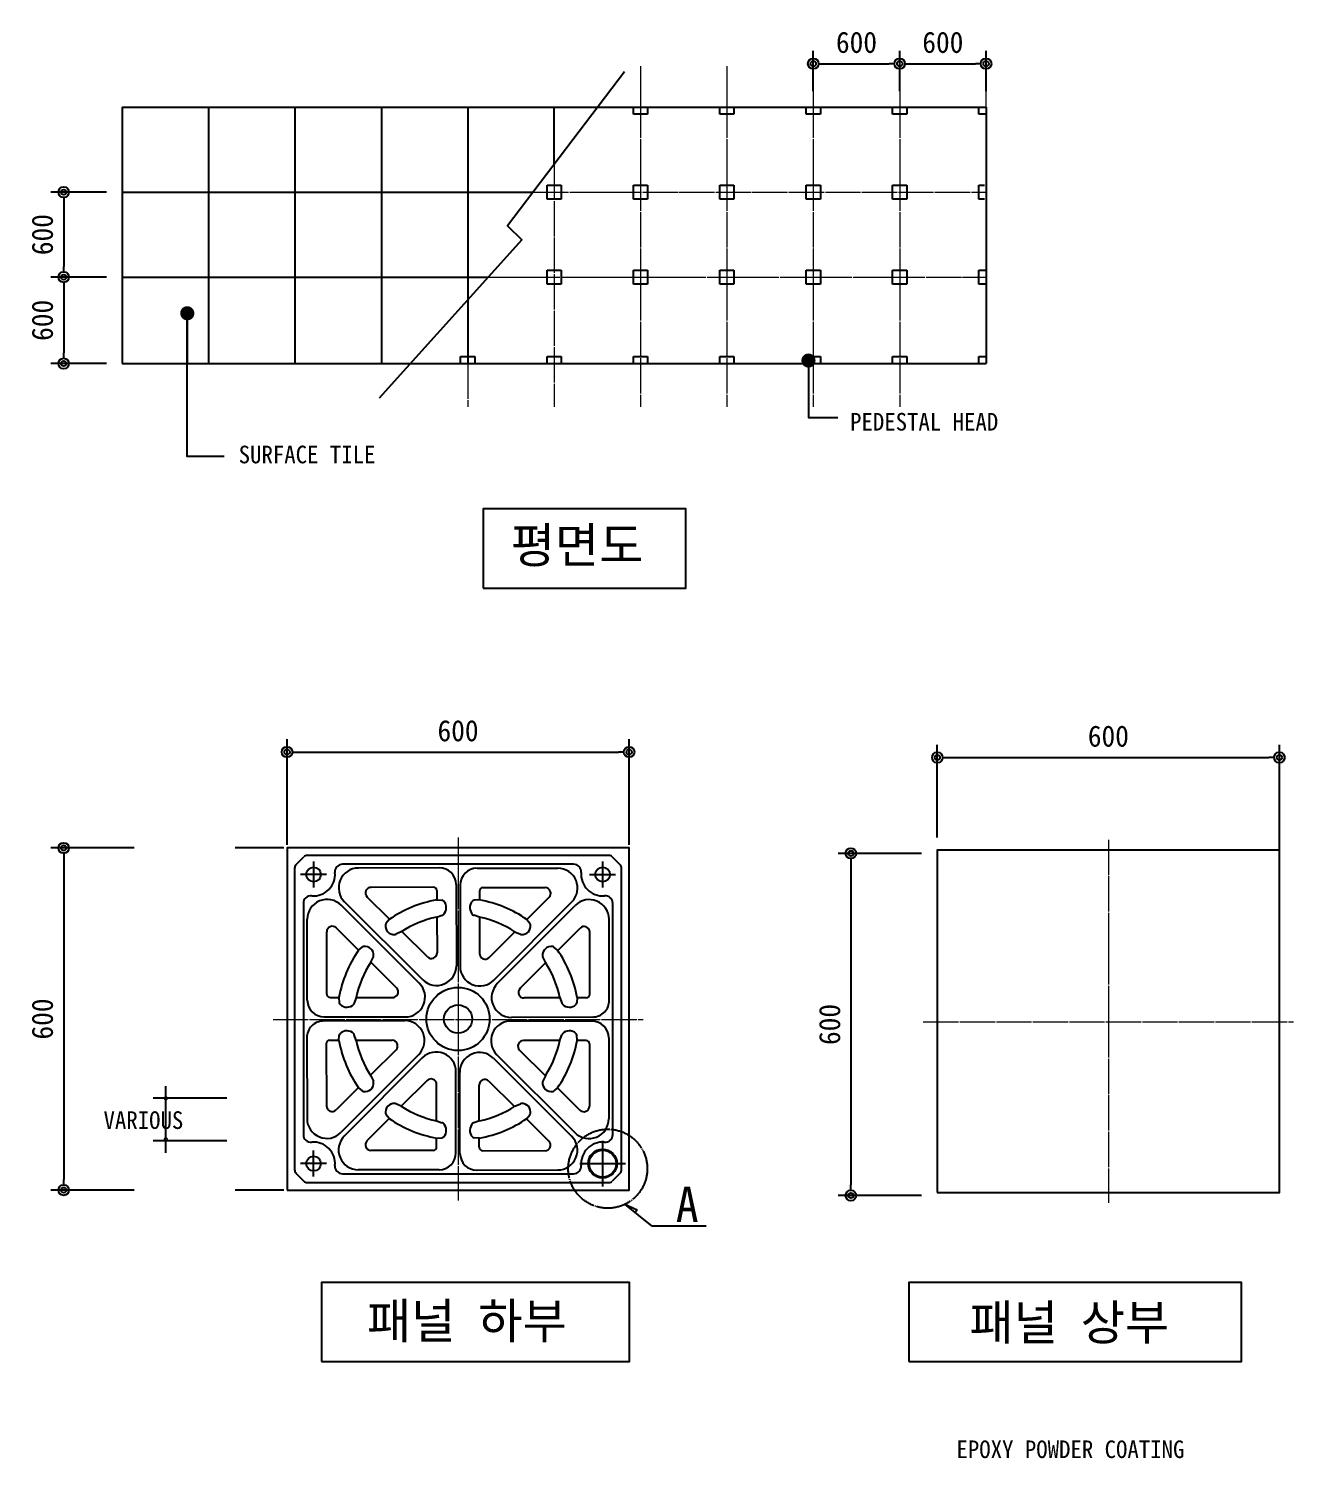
# Model space of a CAD drawing. Header units: millimetres. Extents: x 209 to 75467, y 6568 to 12199.
# Drawn here: x 59208 to 61359, y 9493 to 11925 of the extents above; entities that cross this region are included whole.
import ezdxf

# ---------------------------------------------------------------- set-up
doc = ezdxf.new("R2010")
doc.units = ezdxf.units.MM
doc.header["$MEASUREMENT"] = 0
doc.linetypes.add('CEN', pattern=[62, 60, -1, 0, -1])
doc.linetypes.add('CENTER', pattern=[65, 60, -2, 1, -2])
doc.layers.get('0').update_dxf_attribs({"linetype": 'CONTINUOUS'})
for name, color, linetype in [('7dim', 7, 'CONTINUOUS'), ('CEN', 1, 'CENTER'), ('DIM', 7, 'CONTINUOUS'), ('DIM1', 7, 'CONTINUOUS'), ('LEADER', 7, 'CONTINUOUS'), ('LINE1', 3, 'CONTINUOUS'), ('TEX', 3, 'CONTINUOUS'), ('TEXT', 7, 'CONTINUOUS')]:
    doc.layers.add(name, color=color, linetype=linetype)
doc.layers.add('A-CNTL', color=1, linetype='CEN', lineweight=15)
doc.styles.add('굴림체', font='굴림체')
doc.styles.add('돋움체', font='')
doc.styles.get('돋움체').set_extended_font_data('DotumChe')
doc.dimstyles.new('pjssd', dxfattribs={"dimscale": 10, "dimtxt": 2.5, "dimasz": 1, "dimexe": 1.2, "dimexo": 1.5, "dimgap": 1, "dimtad": 1, "dimdec": 0, "dimdsep": 46, "dimlunit": 6, "dimtxsty": '굴림체', "dimblk": 'ORIGIN2', "dimcen": -1, "dimdle": 2, "dimclrd": 7, "dimclre": 7, "dimclrt": 3, "dimadec": 0, "dimazin": 0, "dimtfac": 1, "dimtdec": 0, "dimtix": 1, "dimtmove": 2, "dimatfit": 0, "dimldrblk": 'DIMDOT', "dimfxl": 1.2, "dimtolj": 1, "dimtzin": 0, "dimarcsym": 0})

# ---------------------------------------------------------------- blocks, each defined once
blk = doc.blocks.new('_Origin2')
at = {"color": 0, "linetype": 'ByBlock', "lineweight": -2}
blk.add_line((-0.5, 0), (-1, 0), dxfattribs=at)
for radius in [0.5, 0.25]:
    blk.add_circle((0, 0), radius, dxfattribs=at)
blk = doc.blocks.new('*D475')
at = {"layer": 'DIM', "color": 7, "lineweight": -2, "transparency": 16777216}
for p, q in [((59340.1, 11646.8), (59245.9, 11646.8)), ((59267.5, 11628.8), (59267.5, 11520.3)), ((59340.1, 11502.3), (59245.9, 11502.3))]:
    blk.add_line(p, q, dxfattribs=at)
at = {"layer": 'DIM', "color": 7, "lineweight": -2, "transparency": 16777216, "xscale": 18, "yscale": 18, "zscale": 18}
for p, rotation in [((59267.5, 11646.8), 90), ((59267.5, 11502.3), 270)]:
    blk.add_blockref('_Origin2', p, dxfattribs=dict(at, rotation=rotation))
at = {"layer": 'DIM', "color": 3, "transparency": 16777216, "insert": (59231.4, 11574.6), "char_height": 36, "attachment_point": 5, "rotation": 90, "style": '돋움체'}
blk.add_mtext('\\A1;600', dxfattribs=at)
blk = doc.blocks.new('DIMDOT')
at = {"linetype": 'Continuous'}
blk.add_line((-2, 0), (2, 0), dxfattribs=at)
for radius in [0.5, 0.25]:
    blk.add_circle((0, 0), radius, dxfattribs=at)
blk = doc.blocks.new('*D476')
at = {"layer": 'DIM', "color": 7, "lineweight": -2, "transparency": 16777216}
for p, q in [((59340.1, 11502.3), (59245.9, 11502.3)), ((59267.5, 11484.3), (59267.5, 11373.3)), ((59340.1, 11355.3), (59245.9, 11355.3))]:
    blk.add_line(p, q, dxfattribs=at)
at = {"layer": 'DIM', "color": 7, "lineweight": -2, "transparency": 16777216, "xscale": 18, "yscale": 18, "zscale": 18}
for p, rotation in [((59267.5, 11502.3), 90), ((59267.5, 11355.3), 270)]:
    blk.add_blockref('_Origin2', p, dxfattribs=dict(at, rotation=rotation))
at = {"layer": 'DIM', "color": 3, "transparency": 16777216, "insert": (59231.4, 11428.8), "char_height": 36, "attachment_point": 5, "rotation": 90, "style": '돋움체'}
blk.add_mtext('\\A1;600', dxfattribs=at)
blk = doc.blocks.new('*D477')
at = {"layer": 'DIM', "color": 7, "lineweight": -2, "transparency": 16777216}
for p, q in [((60542.7, 11818.4), (60542.7, 11886.9)), ((60689.7, 11818.4), (60689.7, 11886.9)), ((60560.7, 11865.3), (60671.7, 11865.3))]:
    blk.add_line(p, q, dxfattribs=at)
at = {"layer": 'DIM', "color": 7, "lineweight": -2, "transparency": 16777216, "xscale": 18, "yscale": 18, "zscale": 18, "rotation": 180}
blk.add_blockref('_Origin2', (60542.7, 11865.3), dxfattribs=at)
at = {"layer": 'DIM', "color": 7, "lineweight": -2, "transparency": 16777216, "xscale": 18, "yscale": 18, "zscale": 18}
blk.add_blockref('_Origin2', (60689.7, 11865.3), dxfattribs=at)
at = {"layer": 'DIM', "color": 3, "transparency": 16777216, "insert": (60616.2, 11901.4), "char_height": 36, "attachment_point": 5, "style": '돋움체'}
blk.add_mtext('\\A1;600', dxfattribs=at)
blk = doc.blocks.new('*D478')
at = {"layer": 'DIM', "color": 7, "lineweight": -2, "transparency": 16777216}
for p, q in [((60689.7, 11818.4), (60689.7, 11886.9)), ((60836.6, 11818.4), (60836.6, 11886.9)), ((60707.7, 11865.3), (60818.6, 11865.3))]:
    blk.add_line(p, q, dxfattribs=at)
at = {"layer": 'DIM', "color": 7, "lineweight": -2, "transparency": 16777216, "xscale": 18, "yscale": 18, "zscale": 18, "rotation": 180}
blk.add_blockref('_Origin2', (60689.7, 11865.3), dxfattribs=at)
at = {"layer": 'DIM', "color": 7, "lineweight": -2, "transparency": 16777216, "xscale": 18, "yscale": 18, "zscale": 18}
blk.add_blockref('_Origin2', (60836.6, 11865.3), dxfattribs=at)
at = {"layer": 'DIM', "color": 3, "transparency": 16777216, "insert": (60763.1, 11901.4), "char_height": 36, "attachment_point": 5, "style": '돋움체'}
blk.add_mtext('\\A1;600', dxfattribs=at)
blk = doc.blocks.new('*D479')
at = {"layer": 'DIM', "color": 7, "lineweight": -2, "transparency": 16777216}
for p, q in [((59647.5, 10558.4), (59647.5, 10716.2)), ((60229.4, 10558.4), (60229.4, 10716.2)), ((59665.5, 10694.6), (60211.4, 10694.6))]:
    blk.add_line(p, q, dxfattribs=at)
at = {"layer": 'DIM', "color": 7, "lineweight": -2, "transparency": 16777216, "xscale": 18, "yscale": 18, "zscale": 18, "rotation": 180}
blk.add_blockref('_Origin2', (59647.5, 10694.6), dxfattribs=at)
at = {"layer": 'DIM', "color": 7, "lineweight": -2, "transparency": 16777216, "xscale": 18, "yscale": 18, "zscale": 18}
blk.add_blockref('_Origin2', (60229.4, 10694.6), dxfattribs=at)
at = {"layer": 'DIM', "color": 3, "transparency": 16777216, "insert": (59938.4, 10730.6), "char_height": 36, "attachment_point": 5, "style": '돋움체'}
blk.add_mtext('\\A1;600', dxfattribs=at)
blk = doc.blocks.new('*D244')
at = {"layer": 'DIM', "color": 7, "lineweight": -2, "transparency": 16777216}
for p, q in [((59387.4, 10531.4), (59245.9, 10531.4)), ((59267.5, 10513.4), (59267.5, 9967.5)), ((59387.4, 9949.5), (59245.9, 9949.5))]:
    blk.add_line(p, q, dxfattribs=at)
at = {"layer": 'DIM', "color": 7, "lineweight": -2, "transparency": 16777216, "xscale": 18, "yscale": 18, "zscale": 18}
for p, rotation in [((59267.5, 10531.4), 90), ((59267.5, 9949.5), 270)]:
    blk.add_blockref('_Origin2', p, dxfattribs=dict(at, rotation=rotation))
at = {"layer": 'DIM', "color": 3, "transparency": 16777216, "insert": (59231.4, 10240.5), "char_height": 36, "attachment_point": 5, "rotation": 90, "style": '돋움체'}
blk.add_mtext('\\A1;600', dxfattribs=at)
blk = doc.blocks.new('*D245')
at = {"layer": 'DIM', "color": 7, "lineweight": -2, "transparency": 16777216}
for p, q in [((60753.7, 10549.2), (60753.7, 10706.9)), ((61335.6, 10549.2), (61335.6, 10706.9)), ((60771.7, 10685.3), (61317.6, 10685.3))]:
    blk.add_line(p, q, dxfattribs=at)
at = {"layer": 'DIM', "color": 7, "lineweight": -2, "transparency": 16777216, "xscale": 18, "yscale": 18, "zscale": 18, "rotation": 180}
blk.add_blockref('_Origin2', (60753.7, 10685.3), dxfattribs=at)
at = {"layer": 'DIM', "color": 7, "lineweight": -2, "transparency": 16777216, "xscale": 18, "yscale": 18, "zscale": 18}
blk.add_blockref('_Origin2', (61335.6, 10685.3), dxfattribs=at)
at = {"layer": 'DIM', "color": 3, "transparency": 16777216, "insert": (61044.7, 10721.4), "char_height": 36, "attachment_point": 5, "style": '돋움체'}
blk.add_mtext('\\A1;600', dxfattribs=at)
blk = doc.blocks.new('*D246')
at = {"layer": 'DIM', "color": 7, "lineweight": -2, "transparency": 16777216}
for p, q in [((60726.7, 10522.2), (60585.1, 10522.2)), ((60606.7, 10504.2), (60606.7, 9958.3)), ((60726.7, 9940.3), (60585.1, 9940.3))]:
    blk.add_line(p, q, dxfattribs=at)
at = {"layer": 'DIM', "color": 7, "lineweight": -2, "transparency": 16777216, "xscale": 18, "yscale": 18, "zscale": 18}
for p, rotation in [((60606.7, 10522.2), 90), ((60606.7, 9940.3), 270)]:
    blk.add_blockref('_Origin2', p, dxfattribs=dict(at, rotation=rotation))
at = {"layer": 'DIM', "color": 3, "transparency": 16777216, "insert": (60570.7, 10231.2), "char_height": 36, "attachment_point": 5, "rotation": 90, "style": '돋움체'}
blk.add_mtext('\\A1;600', dxfattribs=at)

msp = doc.modelspace()

# ---------------------------------------------------------------- linework, layer by layer
for p, q in [((59367.1, 11791.4), (59367.1, 11355.3)), ((59367.1, 11791.4), (60176.1, 11791.4)), ((59514.1, 11791.4), (59514.1, 11355.3)), ((59514.1, 11791.4), (59514.1, 11355.3)), ((59661, 11791.4), (59661, 11355.3)), ((59808, 11791.4), (59808, 11355.3)), ((59954.9, 11791.4), (59954.9, 11355.3)), ((60101.9, 11693.6), (60101.9, 11791.4)), ((60176.1, 11791.4), (60836.6, 11791.4)), ((60236.8, 11779.3), (60236.8, 11791.4)), ((60248.8, 11779.3), (60236.8, 11779.3)), ((60260.9, 11779.3), (60248.8, 11779.3)), ((60260.9, 11791.4), (60260.9, 11779.3)), ((60383.7, 11779.3), (60383.7, 11791.4)), ((60395.8, 11779.3), (60383.7, 11779.3)), ((60407.8, 11779.3), (60395.8, 11779.3)), ((60407.8, 11791.4), (60407.8, 11779.3)), ((60530.7, 11779.3), (60530.7, 11791.4)), ((60542.7, 11779.3), (60530.7, 11779.3)), ((60554.8, 11779.3), (60542.7, 11779.3)), ((60554.8, 11791.4), (60554.8, 11779.3)), ((60677.6, 11779.3), (60677.6, 11791.4)), ((60689.7, 11779.3), (60677.6, 11779.3)), ((60701.7, 11779.3), (60689.7, 11779.3)), ((60701.7, 11791.4), (60701.7, 11779.3)), ((60824.6, 11779.3), (60824.6, 11791.4)), ((60836.6, 11779.3), (60824.6, 11779.3)), ((60836.6, 11791.4), (60836.6, 11355.3)), ((60089.8, 11646.8), (60089.8, 11658.9)), ((60089.8, 11658.9), (60101.9, 11658.9)), ((60101.9, 11658.9), (60113.9, 11658.9)), ((60101.9, 11658.9), (60113.9, 11658.9)), ((60113.9, 11658.9), (60113.9, 11646.8)), ((60236.8, 11658.9), (60248.8, 11658.9)), ((60236.8, 11646.8), (60236.8, 11658.9)), ((60248.8, 11658.9), (60260.9, 11658.9)), ((60251.2, 11658.9), (60260.9, 11658.9)), ((60260.9, 11658.9), (60260.9, 11646.8)), ((60383.7, 11658.9), (60395.8, 11658.9)), ((60383.7, 11646.8), (60383.7, 11658.9)), ((60395.8, 11658.9), (60407.8, 11658.9)), ((60395.8, 11658.9), (60407.8, 11658.9)), ((60407.8, 11658.9), (60407.8, 11646.8)), ((60530.7, 11658.9), (60542.7, 11658.9)), ((60530.7, 11646.8), (60530.7, 11658.9)), ((60542.7, 11658.9), (60554.8, 11658.9)), ((60542.7, 11658.9), (60554.8, 11658.9)), ((60554.8, 11658.9), (60554.8, 11646.8)), ((60677.6, 11658.9), (60689.7, 11658.9)), ((60677.6, 11646.8), (60677.6, 11658.9)), ((60689.7, 11658.9), (60701.7, 11658.9)), ((60689.7, 11658.9), (60701.7, 11658.9)), ((60701.7, 11658.9), (60701.7, 11646.8)), ((60824.6, 11646.8), (60824.6, 11658.9)), ((60824.6, 11658.9), (60834.2, 11658.9)), ((59367.1, 11646.8), (60066.4, 11646.8)), ((60089.8, 11634.8), (60089.8, 11646.8)), ((60101.9, 11634.8), (60089.8, 11634.8)), ((60113.9, 11634.8), (60101.9, 11634.8)), ((60113.9, 11646.8), (60113.9, 11634.8)), ((60236.8, 11634.8), (60236.8, 11646.8)), ((60248.8, 11634.8), (60236.8, 11634.8)), ((60260.9, 11634.8), (60248.8, 11634.8)), ((60260.9, 11646.8), (60260.9, 11634.8)), ((60383.7, 11634.8), (60383.7, 11646.8)), ((60395.8, 11634.8), (60383.7, 11634.8)), ((60407.8, 11634.8), (60395.8, 11634.8)), ((60407.8, 11646.8), (60407.8, 11634.8)), ((60530.7, 11634.8), (60530.7, 11646.8)), ((60542.7, 11634.8), (60530.7, 11634.8)), ((60554.8, 11634.8), (60542.7, 11634.8)), ((60554.8, 11646.8), (60554.8, 11634.8)), ((60677.6, 11634.8), (60677.6, 11646.8)), ((60689.7, 11634.8), (60677.6, 11634.8)), ((60701.7, 11634.8), (60689.7, 11634.8)), ((60701.7, 11646.8), (60701.7, 11634.8)), ((60824.6, 11634.8), (60824.6, 11646.8)), ((60834.2, 11634.8), (60824.6, 11634.8)), ((60089.8, 11502.3), (60089.8, 11514.3)), ((60089.8, 11514.3), (60101.9, 11514.3)), ((60101.9, 11514.3), (60113.9, 11514.3)), ((60101.9, 11514.3), (60113.9, 11514.3)), ((60113.9, 11514.3), (60113.9, 11502.3)), ((60236.8, 11514.3), (60248.8, 11514.3)), ((60236.8, 11502.3), (60236.8, 11514.3)), ((60248.8, 11514.3), (60260.9, 11514.3)), ((60248.8, 11514.3), (60260.9, 11514.3)), ((60260.9, 11514.3), (60260.9, 11502.3)), ((60383.7, 11502.3), (60383.7, 11514.3)), ((60383.7, 11514.3), (60395.8, 11514.3)), ((60395.8, 11514.3), (60407.8, 11514.3)), ((60398.2, 11514.3), (60407.8, 11514.3)), ((60407.8, 11514.3), (60407.8, 11502.3)), ((60530.7, 11514.3), (60542.7, 11514.3)), ((60530.7, 11502.3), (60530.7, 11514.3)), ((60542.7, 11514.3), (60554.8, 11514.3)), ((60545.1, 11514.3), (60554.8, 11514.3)), ((60554.8, 11514.3), (60554.8, 11502.3)), ((60677.6, 11514.3), (60689.7, 11514.3)), ((60677.6, 11502.3), (60677.6, 11514.3)), ((60689.7, 11514.3), (60701.7, 11514.3)), ((60692.1, 11514.3), (60701.7, 11514.3)), ((60701.7, 11514.3), (60701.7, 11502.3)), ((60824.6, 11502.3), (60824.6, 11514.3)), ((60824.6, 11514.3), (60836.6, 11514.3)), ((59367.1, 11502.3), (59989.5, 11502.3)), ((60089.8, 11490.2), (60089.8, 11502.3)), ((60101.9, 11490.2), (60089.8, 11490.2)), ((60113.9, 11490.2), (60101.9, 11490.2)), ((60113.9, 11502.3), (60113.9, 11490.2)), ((60236.8, 11490.2), (60236.8, 11502.3)), ((60248.8, 11490.2), (60236.8, 11490.2)), ((60260.9, 11490.2), (60248.8, 11490.2)), ((60260.9, 11502.3), (60260.9, 11490.2)), ((60383.7, 11490.2), (60383.7, 11502.3)), ((60395.8, 11490.2), (60383.7, 11490.2)), ((60407.8, 11490.2), (60395.8, 11490.2)), ((60407.8, 11502.3), (60407.8, 11490.2)), ((60530.7, 11490.2), (60530.7, 11502.3)), ((60542.7, 11490.2), (60530.7, 11490.2)), ((60554.8, 11490.2), (60542.7, 11490.2)), ((60554.8, 11502.3), (60554.8, 11490.2)), ((60677.6, 11490.2), (60677.6, 11502.3)), ((60689.7, 11490.2), (60677.6, 11490.2)), ((60701.7, 11490.2), (60689.7, 11490.2)), ((60701.7, 11502.3), (60701.7, 11490.2)), ((60824.6, 11490.2), (60824.6, 11502.3)), ((60836.6, 11490.2), (60824.6, 11490.2)), ((59942.8, 11367.5), (59954.9, 11367.5)), ((59942.8, 11355.3), (59942.8, 11367.5)), ((59954.9, 11367.4), (59967, 11367.4)), ((59954.9, 11367.4), (59967, 11367.4)), ((59967, 11367.4), (59967, 11355.3)), ((60089.8, 11355.3), (60089.8, 11367.4)), ((60089.8, 11367.4), (60101.9, 11367.4)), ((60101.9, 11367.4), (60113.9, 11367.4)), ((60104.3, 11367.4), (60113.9, 11367.4)), ((60113.9, 11367.4), (60113.9, 11355.3)), ((60236.8, 11367.4), (60248.8, 11367.4)), ((60236.8, 11355.3), (60236.8, 11367.4)), ((60248.8, 11367.4), (60260.9, 11367.4)), ((60251.2, 11367.4), (60260.9, 11367.4)), ((60260.9, 11367.4), (60260.9, 11355.3)), ((60383.7, 11355.3), (60383.7, 11367.4)), ((60383.7, 11367.4), (60395.8, 11367.4)), ((60395.8, 11367.4), (60407.8, 11367.4)), ((60398.2, 11367.4), (60407.8, 11367.4)), ((60407.8, 11367.4), (60407.8, 11355.3)), ((60530.7, 11367.4), (60542.7, 11367.4)), ((60530.7, 11355.3), (60530.7, 11367.4)), ((60542.7, 11367.4), (60554.8, 11367.4)), ((60545.1, 11367.4), (60554.8, 11367.4)), ((60554.8, 11367.4), (60554.8, 11355.3)), ((60677.6, 11355.3), (60677.6, 11367.4)), ((60677.6, 11367.4), (60689.7, 11367.4)), ((60689.7, 11367.4), (60701.7, 11367.4)), ((60692.1, 11367.4), (60701.7, 11367.4)), ((60701.7, 11367.4), (60701.7, 11355.3)), ((60824.6, 11367.4), (60836.6, 11367.4)), ((60824.6, 11355.3), (60824.6, 11367.4)), ((59367.1, 11355.3), (60836.6, 11355.3))]:
    msp.add_line(p, q)
at = {"layer": '7dim'}
for p, q in [((59647.5, 10536.8), (59647.5, 10675.6)), ((60229.4, 10536.8), (60229.4, 10675.6)), ((61335.6, 10527.5), (61335.6, 10666.3)), ((59642.1, 10531.4), (59559.1, 10531.4)), ((59642.1, 9949.5), (59559.1, 9949.5))]:
    msp.add_line(p, q, dxfattribs=at)
at = {"layer": 'A-CNTL'}
for p, q in [((60248.8, 11861.2), (60248.8, 11281.4)), ((60395.8, 11861.2), (60395.8, 11281.4)), ((60542.7, 11861.2), (60542.7, 11281.4)), ((60689.7, 11861.2), (60689.7, 11281.4)), ((60836.6, 11791.4), (60836.6, 11861.2)), ((60101.9, 11693.6), (60101.9, 11281.4)), ((60066.4, 11646.8), (60836.6, 11646.8)), ((59989.5, 11502.3), (60836.6, 11502.3)), ((59954.9, 11355.3), (59954.9, 11281.4)), ((59938.4, 10549.3), (59938.4, 9931.6)), ((61044.7, 10545.4), (61044.7, 9927.7)), ((59623.6, 10239.8), (60253.2, 10239.8)), ((60729.9, 10235.9), (61359.5, 10235.9))]:
    msp.add_line(p, q, dxfattribs=at)
at = {"layer": 'CEN', "color": 9}
for p, q in [((59692.6, 10508.4), (59692.6, 10464.3)), ((60184.3, 10508.4), (60184.3, 10464.3)), ((59714.6, 10486.3), (59670.5, 10486.3)), ((60162.2, 10486.3), (60206.3, 10486.3)), ((60184.3, 10033.5), (60184.3, 9955.8)), ((59692.6, 9972.6), (59692.6, 10016.7)), ((59714.6, 9994.6), (59670.5, 9994.6)), ((60145.4, 9994.6), (60223.1, 9994.6))]:
    msp.add_line(p, q, dxfattribs=at)
at = {"layer": 'DIM', "const_width": 12}
for points in [[(59471.8, 11440.8, 1), (59483.8, 11440.8, 1)], [(60528.5, 11360.4, 1), (60540.5, 11360.4, 1)]]:
    msp.add_lwpolyline(points, format="xyb", close=True, dxfattribs=at)
at = {"layer": 'DIM'}
msp.add_lwpolyline([(59477.8, 11440.8), (59477.4, 11355.3)], dxfattribs=at)
at = {"layer": 'DIM1'}
for p, q in [((59441.3, 10012.7), (59441.3, 10126.3)), ((59545.3, 10105.6), (59419.5, 10105.6)), ((59545.3, 10033.4), (59419.5, 10033.4)), ((60222, 9925.7), (60243.1, 9915.7)), ((60268.6, 9888), (60222, 9925.7)), ((60243.1, 9915.7), (60239.5, 9911.5)), ((60360.6, 9888), (60268.6, 9888))]:
    msp.add_line(p, q, dxfattribs=at)
for points in [[(60221.6, 11851.3), (60022.8, 11589.4), (60046.8, 11565.9), (59804.1, 11296.6)], [(59540.5, 11197.4), (59477.4, 11197.4), (59477.4, 11440.5)], [(60584.3, 11262.8), (60535.1, 11262.8), (60535.1, 11367.4), (60533.1, 11360), (60535.1, 11360)]]:
    msp.add_lwpolyline(points, dxfattribs=at)
at = {"layer": 'DIM1', "const_width": 1.81}
for points in [[(59438.6, 10105.6, 1), (59444, 10105.6, 1)], [(59438.6, 10035.8, 1), (59444, 10035.8, 1)]]:
    msp.add_lwpolyline(points, format="xyb", close=True, dxfattribs=at)
at = {"layer": 'DIM1', "linetype": 'CENTER'}
msp.add_circle((60193.1, 9985.9), 67.2, dxfattribs=at)
at = {"layer": 'LEADER'}
for points in [[(59981, 10973.5), (60326.1, 10973.5), (60326.1, 11108.1), (59981, 11108.1)], [(59706.3, 9657.8), (60230.3, 9657.8), (60230.3, 9792.4), (59706.3, 9792.4)], [(60705.1, 9657.8), (61271.1, 9657.8), (61271.1, 9792.4), (60705.1, 9792.4)]]:
    msp.add_lwpolyline(points, close=True, dxfattribs=at)
at = {"layer": 'LINE1', "color": 7}
for p, q in [((59662.7, 10502.6), (59676.3, 10516.2)), ((60195.1, 10518.5), (59681.7, 10518.5)), ((60214.2, 10502.6), (60200.5, 10516.2)), ((59660.4, 10497.2), (59660.4, 9983.8)), ((60135, 10503.6), (59741.8, 10503.6)), ((59906.2, 10497.8), (59768.8, 10497.3)), ((59970.7, 10496.9), (60108.1, 10496.9)), ((60216.4, 9983.8), (60216.4, 10497.2)), ((59896.4, 10464.8), (59790.5, 10464.4)), ((59902.2, 10459), (59902.2, 10443)), ((59935.1, 10469.1), (59935.6, 10331.2)), ((59941.9, 10468.1), (59941.9, 10330.2)), ((59974.9, 10458.2), (59974.9, 10443.1)), ((59980.6, 10463.9), (60086.5, 10463.9)), ((59675.3, 10437.1), (59675.3, 10043.9)), ((59872.4, 10301.4), (59739.3, 10434)), ((59878.3, 10307.3), (59745.2, 10439.9)), ((59821.8, 10410.1), (59783.8, 10448)), ((59901.9, 10443.1), (59910.8, 10442.5)), ((59974.9, 10443.1), (59966, 10442.5)), ((59999.3, 10306.5), (60131.9, 10439.6)), ((60005.2, 10300.6), (60137.9, 10433.7)), ((60055.6, 10409.7), (60093.3, 10447.6)), ((60201.5, 10043.9), (60201.5, 10437.1)), ((59682, 10272.8), (59682, 10410.2)), ((59821.2, 10409.7), (59816.2, 10403.6)), ((59901.9, 10413.7), (59911.4, 10417)), ((59902.3, 10413.9), (59902.6, 10352.8)), ((59974.9, 10413.7), (59965.4, 10417)), ((59974.9, 10413.7), (59974.9, 10351.9)), ((60055.6, 10409.7), (60060.6, 10403.6)), ((60195.7, 10272.7), (60195.2, 10410.1)), ((59715, 10282.7), (59715, 10388.6)), ((59769.2, 10357.7), (59731.3, 10395.4)), ((59841.9, 10388.9), (59832.4, 10384.6)), ((59886.2, 10346), (59842.6, 10389.4)), ((59991.3, 10345.2), (60034.9, 10388.9)), ((60034.9, 10388.9), (60044.4, 10384.6)), ((60108, 10357.1), (60146, 10395.1)), ((60162.7, 10282.5), (60162.3, 10388.4)), ((59769.2, 10357.7), (59775.3, 10362.7)), ((60107.6, 10357.7), (60101.5, 10362.7)), ((59790, 10337), (59794.3, 10346.5)), ((59833.7, 10293.3), (59790, 10337)), ((60043.9, 10292.7), (60087.3, 10336.3)), ((60086.9, 10337), (60082.5, 10346.5)), ((59720.7, 10276.9), (59735.8, 10276.9)), ((59735.8, 10276.9), (59736.4, 10268.1)), ((59765.2, 10276.9), (59761.9, 10267.5)), ((59765.2, 10276.9), (59826.9, 10276.9)), ((60111.8, 10276.5), (60050.7, 10276.3)), ((60111.7, 10276.9), (60114.9, 10267.5)), ((60141, 10276.9), (60140.4, 10268.1)), ((60157, 10276.7), (60141, 10276.6)), ((59710.8, 10244), (59848.7, 10244)), ((60167, 10243.8), (60029.1, 10243.3)), ((59709.8, 10237.2), (59847.7, 10237.7)), ((60166, 10237), (60028.2, 10237)), ((59681.1, 10208.3), (59681.6, 10070.9)), ((59714.1, 10198.5), (59714.5, 10092.6)), ((59719.9, 10204.3), (59735.8, 10204.3)), ((59735.8, 10204), (59736.4, 10212.9)), ((59765.2, 10204), (59761.9, 10213.5)), ((59765, 10204.4), (59826.1, 10204.6)), ((60111.7, 10204), (60049.9, 10204)), ((60111.7, 10204), (60114.9, 10213.5)), ((60141, 10204), (60140.4, 10212.9)), ((60156.1, 10204), (60141, 10204)), ((60161.9, 10198.3), (60161.9, 10092.4)), ((60194.8, 10208.2), (60194.8, 10070.8)), ((59871.6, 10180.4), (59739, 10047.3)), ((59877.5, 10174.4), (59744.9, 10041.4)), ((59832.9, 10188.3), (59789.5, 10144.7)), ((59998.5, 10173.7), (60131.6, 10041)), ((60004.5, 10179.6), (60137.5, 10047)), ((60043.1, 10187.6), (60086.9, 10144)), ((59790, 10144), (59794.3, 10134.5)), ((59934.9, 10012.9), (59934.9, 10150.7)), ((59941.7, 10011.9), (59941.2, 10149.8)), ((60086.9, 10144), (60082.5, 10134.5)), ((59768.8, 10123.9), (59730.9, 10085.9)), ((59769.2, 10123.3), (59775.3, 10118.3)), ((59885.6, 10135.8), (59841.9, 10092)), ((59901.9, 10067.2), (59901.9, 10129)), ((59974.5, 10067.1), (59974.3, 10128.2)), ((59990.6, 10135), (60034.2, 10091.6)), ((60107.6, 10123.3), (60101.5, 10118.3)), ((60107.6, 10123.3), (60145.5, 10085.6)), ((59841.9, 10092), (59832.4, 10096.4)), ((60034.9, 10092), (60044.4, 10096.4)), ((59821.2, 10071.3), (59783.5, 10033.4)), ((59821.2, 10071.3), (59816.2, 10077.4)), ((60055, 10070.8), (60093, 10032.9)), ((60055.6, 10071.3), (60060.6, 10077.4)), ((59901.9, 10067.2), (59911.4, 10064)), ((59974.9, 10067.2), (59965.4, 10064)), ((59901.9, 10037.9), (59910.8, 10038.5)), ((59901.9, 10022.8), (59901.9, 10037.9)), ((59974.9, 10037.9), (59966, 10038.5)), ((59974.6, 10021.9), (59974.6, 10037.9)), ((59896.2, 10017), (59790.3, 10017)), ((59980.4, 10016.2), (60086.3, 10016.6)), ((59662.7, 9978.4), (59676.3, 9964.7)), ((59741.8, 9977.4), (60135, 9977.4)), ((59906.1, 9984.1), (59768.7, 9984.1)), ((59970.6, 9983.2), (60108, 9983.7)), ((60214.2, 9978.4), (60200.5, 9964.7)), ((59681.7, 9962.5), (60195.1, 9962.5))]:
    msp.add_line(p, q, dxfattribs=at)
for points in [[(59647.5, 9949.5), (60229.4, 9949.5), (60229.4, 10531.4), (59647.5, 10531.4)], [(60753.7, 9945.6), (61335.6, 9945.6), (61335.6, 10527.5), (60753.7, 10527.5)]]:
    msp.add_lwpolyline(points, close=True, dxfattribs=at)
for centre, radius in [((59692.6, 10486.3), 12.5), ((60184.3, 10486.3), 12.5), ((59938.4, 10240.5), 53.7), ((59938.4, 10240.5), 24), ((60184.3, 9994.6), 24.5), ((59692.6, 9994.6), 12.5), ((60184.3, 9994.6), 23)]:
    msp.add_circle(centre, radius, dxfattribs=at)
for centre, radius, start, end in [((59681.7, 10510.8), 7.68, 90, 135), ((60195.1, 10510.8), 7.68, 45, 90), ((59668.1, 10497.2), 7.68, 135, 180), ((59692.6, 10486.3), 36.5, 264.9862, 5.0138), ((59741.8, 10490.7), 13, 90, 185.0138), ((59768.9, 10463.7), 33.6, 90.1928, 225.0964), ((59906.3, 10469), 28.8, 0.1928, 90.1928), ((59970.7, 10468.1), 28.8, 90, 180), ((60108.1, 10463.3), 33.6, 315.0964, 90), ((60135, 10490.7), 13, 354.9862, 90), ((60184.3, 10486.3), 36.5, 174.9862, 275.0138), ((60208.7, 10497.2), 7.68, 0, 45), ((59790.6, 10454.8), 9.6, 90.1928, 225.0964), ((59896.4, 10459), 5.76, 0.1928, 90.1928), ((59980.6, 10458.2), 5.76, 90, 180), ((60086.5, 10454.3), 9.6, 315.0964, 90), ((59688.2, 10437.1), 13, 84.9862, 180), ((59715.6, 10410.2), 33.6, 45.0964, 180), ((59938.4, 10240.5), 205.8, 100.2028, 124.6994), ((59910.5, 10437.7), 4.8, 43.6448, 86.2609), ((59902.3, 10429.9), 16.1, 311.9917, 43.6448), ((59974.5, 10429.9), 16.1, 136.3552, 228.0083), ((59966.3, 10437.7), 4.8, 93.7391, 136.3552), ((59938.4, 10240.5), 205.8, 55.3006, 79.7972), ((60161.6, 10410), 33.6, 0.1928, 135.0964), ((60188.6, 10437.1), 13, 0, 95.0138), ((59938.4, 10240.5), 177.1, 101.8842, 123.0178), ((59909.9, 10421.5), 4.8, 288.7569, 311.9917), ((59966.9, 10421.5), 4.8, 228.0083, 251.2431), ((59938.4, 10240.5), 177.1, 56.9822, 78.1158), ((59724.6, 10388.6), 9.6, 45.0964, 180), ((59829.6, 10398.7), 14.6, 169.3271, 275.0277), ((59819.9, 10400.6), 4.8, 140.4567, 169.3271), ((59830.4, 10388.9), 4.8, 275.0277, 294.749), ((60046.4, 10388.9), 4.8, 245.251, 264.9723), ((60047.3, 10398.7), 14.6, 264.9723, 10.6729), ((60056.9, 10400.6), 4.8, 10.6729, 39.5433), ((60152.7, 10388.3), 9.6, 0.1928, 135.0964), ((59778.3, 10359), 4.8, 100.6729, 129.5433), ((59780.2, 10349.3), 14.6, 354.9723, 100.6729), ((60096.7, 10349.3), 14.6, 79.3271, 185.0277), ((60098.5, 10359), 4.8, 50.4567, 79.3271), ((59938.4, 10240.5), 205.8, 145.3006, 169.7972), ((59938.4, 10240.5), 177.1, 146.9822, 168.1158), ((59790, 10348.5), 4.8, 335.251, 354.9723), ((59893, 10352.8), 9.6, 225.0964, 0.1928), ((59984.5, 10351.9), 9.6, 180, 315.0964), ((60086.8, 10348.5), 4.8, 185.0277, 204.749), ((59938.4, 10240.5), 177.1, 11.8842, 33.0178), ((59938.4, 10240.5), 205.8, 10.2028, 34.6994), ((59902, 10331.1), 33.6, 225.0964, 0.1928), ((59975.5, 10330.2), 33.6, 180, 315.0964), ((59826.9, 10286.5), 9.6, 270, 45.0964), ((59848.7, 10277.6), 33.6, 270, 45.0964), ((60029, 10276.9), 33.6, 135.0964, 270.1928), ((60050.7, 10285.9), 9.6, 135.0964, 270.1928), ((59710.8, 10272.8), 28.8, 180, 270), ((59720.7, 10282.7), 5.76, 180, 270), ((59741.2, 10268.4), 4.8, 183.7391, 226.3552), ((59749, 10276.6), 16.1, 226.3552, 318.0083), ((59757.4, 10269), 4.8, 318.0083, 341.2431), ((60119.4, 10269), 4.8, 198.7569, 221.9917), ((60127.8, 10276.6), 16.1, 221.9917, 313.6448), ((60135.6, 10268.4), 4.8, 313.6448, 356.2609), ((60156.9, 10282.5), 5.76, 270.1928, 0.1928), ((60166.9, 10272.6), 28.8, 270.1928, 0.1928), ((59709.9, 10208.4), 28.8, 90.1928, 180.1928), ((59741.2, 10212.6), 4.8, 133.6448, 176.2609), ((59749, 10204.4), 16.1, 41.9917, 133.6448), ((59757.4, 10212), 4.8, 18.7569, 41.9917), ((59847.8, 10204.1), 33.6, 315.0964, 90.1928), ((60028.2, 10203.4), 33.6, 90, 225.0964), ((60119.4, 10212), 4.8, 138.0083, 161.2431), ((60127.8, 10204.4), 16.1, 46.3552, 138.0083), ((60135.6, 10212.6), 4.8, 3.7391, 46.3552), ((60166, 10208.2), 28.8, 0, 90), ((59719.9, 10198.5), 5.76, 90.1928, 180.1928), ((59938.4, 10240.5), 205.8, 190.2028, 214.6994), ((59938.4, 10240.5), 177.1, 191.8842, 213.0178), ((59826.1, 10195), 9.6, 315.0964, 90.1928), ((60049.9, 10194.4), 9.6, 90, 225.0964), ((59938.4, 10240.5), 177.1, 326.9822, 348.1158), ((59938.4, 10240.5), 205.8, 325.3006, 349.7972), ((60156.1, 10198.3), 5.76, 0, 90), ((59901.3, 10150.7), 33.6, 0, 135.0964), ((59974.8, 10149.9), 33.6, 45.0964, 180.1928), ((59778.3, 10122), 4.8, 230.4567, 259.3271), ((59780.2, 10131.6), 14.6, 259.3271, 5.0277), ((59790, 10132.5), 4.8, 5.0277, 24.749), ((59892.4, 10129), 9.6, 0, 135.0964), ((59983.9, 10128.2), 9.6, 45.0964, 180.1928), ((60096.7, 10131.6), 14.6, 174.9723, 280.6729), ((60086.8, 10132.5), 4.8, 155.251, 174.9723), ((60098.5, 10122), 4.8, 280.6729, 309.5433), ((59724.1, 10092.6), 9.6, 180.1928, 315.0964), ((59829.6, 10082.2), 14.6, 84.9723, 190.6729), ((59830.4, 10092), 4.8, 65.251, 84.9723), ((60046.4, 10092), 4.8, 95.0277, 114.749), ((60047.3, 10082.2), 14.6, 349.3271, 95.0277), ((60152.3, 10092.4), 9.6, 225.0964, 0), ((59715.2, 10071), 33.6, 180.1928, 315.0964), ((59819.9, 10080.4), 4.8, 190.6729, 219.5433), ((59938.4, 10240.5), 205.8, 235.3006, 259.7972), ((59938.4, 10240.5), 177.1, 236.9822, 258.1158), ((59938.4, 10240.5), 177.1, 281.8842, 303.0178), ((59938.4, 10240.5), 205.8, 280.2028, 304.6994), ((60056.9, 10080.4), 4.8, 320.4567, 349.3271), ((60161.2, 10070.8), 33.6, 225.0964, 0), ((59688.2, 10043.9), 13, 180, 275.0138), ((59909.9, 10059.5), 4.8, 48.0083, 71.2431), ((59902.3, 10051.1), 16.1, 316.3552, 48.0083), ((59974.5, 10051.1), 16.1, 131.9917, 223.6448), ((59966.9, 10059.5), 4.8, 108.7569, 131.9917), ((60188.6, 10043.9), 13, 264.9862, 0), ((59692.6, 9994.6), 36.5, 354.9862, 95.0138), ((59768.7, 10017.7), 33.6, 135.0964, 270), ((59790.3, 10026.6), 9.6, 135.0964, 270), ((59896.2, 10022.8), 5.76, 270, 0), ((59910.5, 10043.3), 4.8, 273.7391, 316.3552), ((59966.3, 10043.3), 4.8, 223.6448, 266.2609), ((59980.4, 10022), 5.76, 180.1928, 270.1928), ((60086.3, 10026.1), 9.6, 270.1928, 45.0964), ((60107.9, 10017.3), 33.6, 270.1928, 45.0964), ((60184.3, 9994.6), 36.5, 84.9862, 185.0138), ((59906.1, 10012.9), 28.8, 270, 0), ((59970.5, 10012), 28.8, 180.1928, 270.1928), ((59668.1, 9983.8), 7.68, 180, 225), ((59741.8, 9990.3), 13, 174.9862, 270), ((60135, 9990.3), 13, 270, 5.0138), ((60208.7, 9983.8), 7.68, 315, 0), ((59681.7, 9970.2), 7.68, 225, 270), ((60195.1, 9970.2), 7.68, 270, 315)]:
    msp.add_arc(centre, radius, start, end, dxfattribs=at)

# ---------------------------------------------------------------- texts
at = {"layer": 'TEX', "color": 3, "style": '돋움체'}
for s, p in [('PEDESTAL HEAD', (60605.3, 11241.3)), ('SURFACE TILE', (59565.2, 11185.6)), ('VARIOUS', (59335.3, 10053.5)), ('EPOXY POWDER COATING', (60786.3, 9493.7))]:
    msp.add_text(s, height=30, dxfattribs=at).set_placement(p)
at = {"layer": 'TEXT', "color": 3, "style": '돋움체'}
for s, p in [('평면도', (60027.9, 11016.3)), ('A', (60308.8, 9895.3)), ('패널 하부', (59783.4, 9697)), ('패널 상부', (60808.3, 9694.5))]:
    msp.add_text(s, height=60, dxfattribs=at).set_placement(p)

# ---------------------------------------------------------------- dimensions: what is measured, and where the dimension line sits
at = {"layer": 'DIM'}
for base, p1, p2, picture, middle in [((60689.7, 11865.3), (60542.7, 11791.4), (60689.7, 11791.4), '*D477', (60616.2, 11901.4)), ((60836.6, 11865.3), (60689.7, 11791.4), (60836.6, 11791.4), '*D478', (60763.1, 11901.4)), ((60229.4, 10694.6), (59647.5, 10531.4), (60229.4, 10531.4), '*D479', (59938.4, 10730.6)), ((61335.6, 10685.3), (60753.7, 10522.2), (61335.6, 10522.2), '*D245', (61044.7, 10721.4))]:
    dim = msp.add_linear_dim(base=base, p1=p1, p2=p2, text='600', dimstyle='pjssd', override={"dimscale": 18, "dimtxt": 2, "dimtxsty": '돋움체'}, dxfattribs=at)
    dim.commit()
    dim.dimension.update_dxf_attribs({"geometry": picture, "text_midpoint": middle})
for base, p1, p2, picture, middle in [((59267.5, 11502.3), (59367.1, 11646.8), (59367.1, 11502.3), '*D475', (59231.4, 11574.6)), ((59267.5, 11355.3), (59367.1, 11502.3), (59367.1, 11355.3), '*D476', (59231.4, 11428.8)), ((59267.5, 9949.5), (59414.4, 10531.4), (59414.4, 9949.5), '*D244', (59231.4, 10240.5)), ((60606.7, 9940.3), (60753.7, 10522.2), (60753.7, 9940.3), '*D246', (60570.7, 10231.2))]:
    dim = msp.add_linear_dim(base=base, p1=p1, p2=p2, angle=90, text='600', dimstyle='pjssd', override={"dimscale": 18, "dimtxt": 2, "dimtxsty": '돋움체'}, dxfattribs=at)
    dim.commit()
    dim.dimension.update_dxf_attribs({"geometry": picture, "text_midpoint": middle})

doc.saveas('drawing.dxf')
